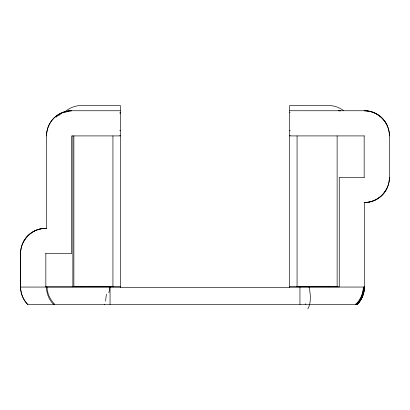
<?xml version="1.0" encoding="UTF-8"?>
<svg xmlns="http://www.w3.org/2000/svg" width="410" height="410" viewBox="0 0 410 410"><rect width="100%" height="100%" fill="white"/><g stroke="black" fill="none" stroke-linecap="round" stroke-linejoin="round"><path stroke-width="0.61" d="M46.53 228.575L46.535 135.915A25.159 25.159 0 0 1 71.688 110.751L120.314 110.751M337.128 135.915L337.128 286.867M364.413 202.263L364.413 287.046L289.685 287.061M364.413 286.974L364.413 286.867A25.169 25.159 -90 0 1 357.187 304.512L27.752 304.512A25.159 25.123 -90 0 1 20.541 286.867L20.541 253.513A25.077 25.077 0 0 1 22.412 244.109L23.139 242.474A25.159 25.056 90 0 1 45.659 228.355L46.53 228.355M104.581 304.512L104.596 304.235M389.459 177.376A25.159 25.123 90 0 1 364.413 202.54A25.159 25.056 90 0 0 386.861 188.415L387.588 186.781A25.077 25.077 0 0 0 389.418 177.376L389.418 135.915A25.077 25.077 0 0 0 387.588 126.511L386.861 124.876A25.159 25.056 90 0 0 364.341 110.751L289.685 110.751M355.998 303.877L355.357 304.512M119.925 113.411L120.314 113.057M59.691 114.605L60.044 114.364M60.993 113.765L61.29 113.585A25.159 25.123 90 0 0 56.139 117.147M62.51 112.95L62.914 112.76M63.391 112.55L67.619 111.182L71.781 110.751M120.314 112.407L119.853 112.412M119.72 130.646L120.314 130.646M289.685 130.646L290.28 130.646M119.72 135.377L120.314 135.377M289.685 135.377L290.28 135.377M120.314 135.915L71.688 135.915L71.688 253.513L45.659 253.513M289.685 135.915L364.341 135.915M364.341 177.376L339.255 177.376L339.255 286.867L289.685 286.867M112.934 286.334L73.867 286.334L73.872 135.915M297.065 286.334L337.133 286.334M45.659 286.867L120.314 286.867M120.314 287.061L20.582 287.061L20.582 253.513A25.159 25.123 90 0 1 45.659 228.355M338.219 110.751L340.689 110.9M290.07 112.576L289.685 112.524M54.643 304.512L54.002 303.877M305.363 303.707L305.409 304.363M364.413 202.345L364.413 202.519A25.256 25.256 0 0 0 386.871 188.421M364.162 135.915L364.162 177.376M328.308 286.334L328.308 286.867M299.951 287.061L299.951 304.512M297.065 135.915L297.065 286.867M112.934 135.915L112.934 286.867M110.049 287.061L110.049 304.512M81.692 286.334L81.692 286.867M72.872 135.915L72.872 286.867M45.838 253.513L45.838 286.867M364.341 110.751A25.159 25.123 90 0 1 389.459 135.915M46.535 135.915A25.169 25.159 -90 0 1 71.688 110.751M65.267 111.781A46.028 0.728 0 0 0 64.862 111.889A25.159 25.159 0 0 1 81.631 105.488L120.314 105.488L120.314 287.43L289.685 287.43L289.685 105.498L328.364 105.488A25.159 25.159 0 0 1 343.626 110.644M66.451 112.022A46.094 0.712 0.1 0 1 65 111.889M23.129 242.469A25.261 25.261 0 0 1 45.838 228.37M59.081 115.41A14.786 6.042 -50.2 0 1 59.23 115.302M364.162 110.767A25.261 25.261 0 0 1 386.871 124.871M53.643 304.512A25.159 25.056 -90 0 1 46.448 287.061M27.793 304.512A25.159 25.056 90 0 1 20.602 287.061M364.316 287.061A25.159 25.056 -90 0 1 357.12 304.512M363.552 287.061A25.159 25.056 90 0 1 356.357 304.512M54.171 303.718A25.138 24.333 51.6 0 1 46.996 287.056M108.891 292.791A24.672 4.29 -77.4 0 1 109.972 287.415M308.914 286.549A24.872 11.152 74 0 1 307.792 308.802M363.347 287.061A25.138 24.774 -41.7 0 1 356.141 304.015M364.413 287.061A25.159 25.159 0 0 1 357.192 304.512M105.565 301.114A25.153 2.491 -80.1 0 1 106.415 294.175"/></g></svg>
